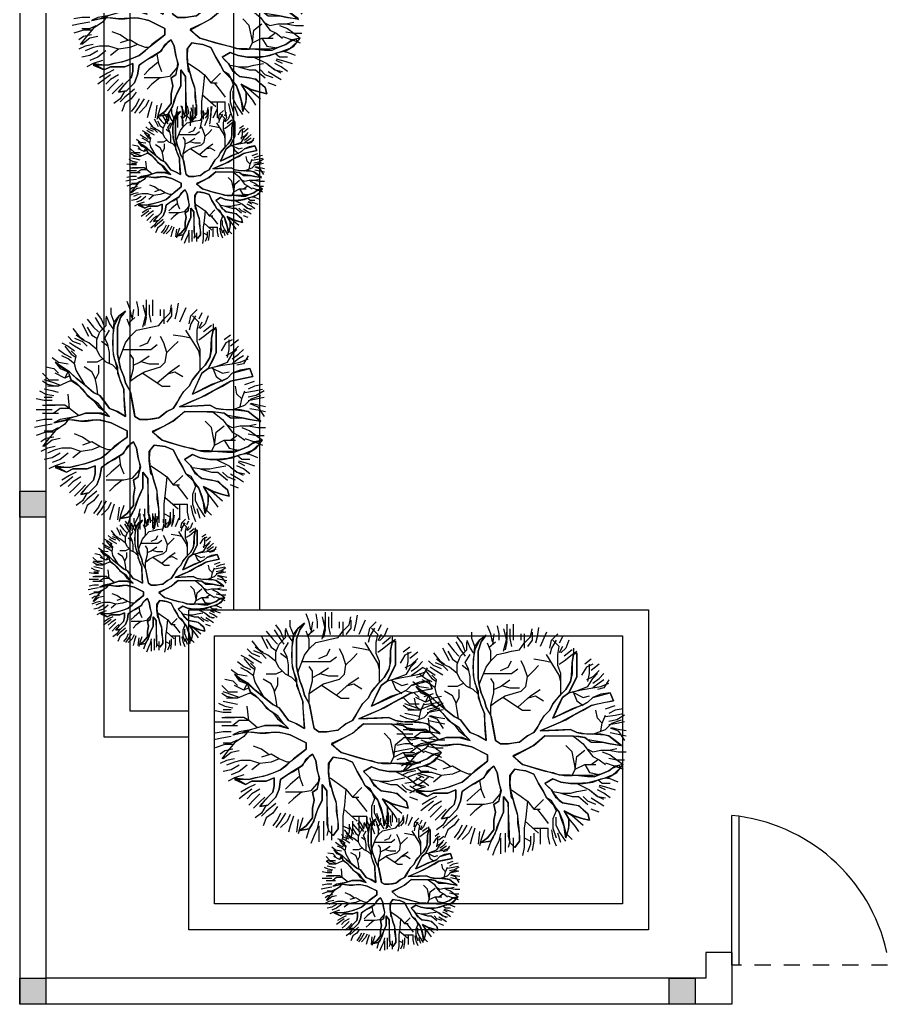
# Model space of a CAD drawing. Header units: inches. Extents: x -1482 to -895, y -39 to 122.
# Drawn here: x -1465.58 to -1458.9, y 51 to 58.58 of the extents above; entities that cross this region are included whole.
import ezdxf

# ---------------------------------------------------------------- set-up
doc = ezdxf.new("R2010")
doc.units = ezdxf.units.IN
doc.header["$MEASUREMENT"] = 0
doc.linetypes.add('DASHED2', pattern=[0.375, 0.25, -0.125])
doc.linetypes.add('SOLID_LINE', pattern=[0])
doc.layers.add('axe', color=150, linetype='Continuous')
doc.layers.add('fur', color=22, linetype='Continuous')

# ---------------------------------------------------------------- blocks, each defined once
blk = doc.blocks.new('*X10')
at = {"color": 0, "linetype": 'SOLID_LINE'}
for p, q in [((-0.105246, 1.993382), (0.090901, 2.242167)), ((0.090901, 2.242167), (0.050018, 2.024422)), ((0.46923, 2.195139), (0.531336, 2.210659)), ((0.531336, 2.055461), (0.46923, 2.195139)), ((0.531336, 2.210659), (0.655547, 2.070981)), ((-0.943671, 2.024422), (-0.788408, 2.086501)), ((-0.850513, 1.682986), (-0.943671, 2.024422)), ((-0.788408, 2.086501), (-0.695249, 1.651947)), ((-0.120773, 1.915783), (-0.105246, 1.993382)), ((0.050018, 2.024422), (0.018965, 1.869224)), ((0.577915, 1.993382), (0.531336, 2.055461)), ((0.640021, 1.838184), (0.577915, 1.993382)), ((0.655547, 2.070981), (0.717653, 1.915783)), ((-0.151825, 1.465709), (-0.136299, 1.745065)), ((-0.136299, 1.745065), (-0.120773, 1.915783)), ((0.018965, 1.869224), (-0.027614, 1.589868)), ((0.68713, 1.724685), (0.640021, 1.838184)), ((0.717653, 1.915783), (0.764232, 1.760585)), ((0.764232, 1.760585), (0.810811, 1.589868)), ((-0.757355, 1.589868), (-0.850513, 1.682986)), ((-0.726302, 1.527788), (-0.757355, 1.589868)), ((-0.695249, 1.651947), (-0.508932, 1.310511)), ((-0.027614, 1.589868), (-0.074193, 1.527789)), ((0.671073, 1.40363), (0.68713, 1.57844)), ((0.68713, 1.57844), (0.68713, 1.724685)), ((0.810811, 1.589868), (0.826338, 1.372591)), ((1.338708, 1.496749), (1.41634, 1.589868)), ((1.41634, 1.589868), (1.540552, 1.620907)), ((1.540552, 1.620907), (1.509499, 1.496749)), ((-1.688938, 1.310511), (-1.719991, 1.372591)), ((-1.719991, 1.372591), (-1.254199, 1.372591)), ((-1.254199, 1.372591), (-1.090309, 1.297199)), ((-0.664196, 1.372591), (-0.726302, 1.527788)), ((-0.446827, 0.906997), (-0.664196, 1.372591)), ((-0.229457, 1.248432), (-0.167352, 1.372591)), ((-0.167352, 1.372591), (-0.151825, 1.465709)), ((-0.08972, 1.41915), (-0.105246, 0.751799)), ((-0.074193, 1.527789), (-0.08972, 1.41915)), ((0.653381, 1.240951), (0.671073, 1.40363)), ((0.826338, 1.372591), (0.826338, 1.248432)), ((1.230024, 1.279472), (1.249611, 1.409696)), ((1.249611, 1.409696), (1.338708, 1.496749)), ((1.509499, 1.496749), (1.452104, 1.319699)), ((-1.533674, 1.279472), (-1.688938, 1.310511)), ((-1.266828, 1.269581), (-1.533674, 1.279472)), ((-1.161041, 1.248432), (-1.266828, 1.269581)), ((-1.005777, 1.155313), (-1.161041, 1.248432)), ((-1.090309, 1.297199), (-0.943671, 1.217393)), ((-0.943672, 1.093234), (-1.005777, 1.155313)), ((-0.943671, 1.217393), (-0.850513, 1.093234)), ((-0.508932, 1.310511), (-0.372516, 1.05648)), ((-0.217174, 1.015138), (-0.229457, 1.248432)), ((0.655547, 1.031155), (0.653381, 1.240951)), ((0.826338, 1.248432), (0.795285, 1.062195)), ((1.198971, 1.093234), (1.230024, 1.279472)), ((1.452104, 1.319699), (1.354235, 1.124274)), ((1.354235, 1.124274), (1.509499, 1.217393)), ((1.509499, 1.217393), (1.643348, 1.217393)), ((1.643348, 1.217393), (1.788974, 1.186353)), ((1.882132, 1.155313), (1.773448, 1.139794)), ((1.788974, 1.186353), (1.882132, 1.155313)), ((-0.803934, 0.969076), (-0.943672, 1.093234)), ((-0.850513, 1.093234), (-0.586564, 0.969076)), ((-0.726302, 0.906997), (-0.803934, 0.969076)), ((-0.586564, 0.969076), (-0.446827, 0.906997)), ((-0.372516, 1.05648), (-0.291417, 0.87119)), ((-0.198405, 0.65868), (-0.217174, 1.015138)), ((0.608383, 0.903463), (0.655547, 1.031155)), ((0.795285, 1.062195), (0.733179, 0.906997)), ((1.028181, 0.922517), (1.152392, 1.031155)), ((1.152392, 1.031155), (1.198971, 1.093234)), ((1.307656, 0.969076), (1.159614, 0.880964)), ((1.385288, 1.031155), (1.307656, 0.969076)), ((1.542101, 1.083457), (1.385288, 1.031155)), ((1.664763, 1.124274), (1.542101, 1.083457)), ((1.773448, 1.139794), (1.664763, 1.124274)), ((-0.602091, 0.844918), (-0.726302, 0.906997)), ((-0.498587, 0.741458), (-0.602091, 0.844918)), ((-0.291417, 0.87119), (-0.198405, 0.65868)), ((0.581691, 0.755292), (0.608383, 0.903463)), ((0.733179, 0.906997), (0.826338, 0.751799)), ((0.826338, 0.751799), (0.888443, 0.813878)), ((0.888443, 0.813878), (0.950549, 0.875957)), ((0.950549, 0.875957), (1.028181, 0.922517)), ((1.105813, 0.782839), (0.981601, 0.720759)), ((1.159614, 0.880964), (1.105813, 0.782839)), ((-0.369195, 0.65868), (-0.498587, 0.741458)), ((-0.294976, 0.616288), (-0.369195, 0.65868)), ((-0.167352, 0.534522), (-0.294976, 0.616288)), ((-0.105246, 0.751799), (-0.012088, 0.64316)), ((-0.012088, 0.64316), (0.084604, 0.527963)), ((0.488504, 0.433195), (0.536823, 0.59419)), ((0.536823, 0.59419), (0.581691, 0.755292)), ((0.826338, 0.627641), (0.640021, 0.534522)), ((0.981601, 0.720759), (0.826338, 0.627641)), ((-0.105246, 0.410364), (-0.167352, 0.534522)), ((-0.043141, 0.332765), (-0.105246, 0.410364)), ((0.084604, 0.527963), (0.170241, 0.36899)), ((0.453704, 0.317245), (0.488504, 0.433195)), ((0.640021, 0.534522), (0.577915, 0.379324)), ((0.018965, 0.255166), (-0.043141, 0.332765)), ((0.034491, 0.146527), (0.018965, 0.255166)), ((0.170241, 0.36899), (0.282144, 0.127239)), ((0.282144, 0.127239), (0.376072, 0.224126)), ((0.376072, 0.224126), (0.453704, 0.317245)), ((0.562389, 0.270686), (0.546862, 0.162047)), ((0.577915, 0.379324), (0.562389, 0.270686)), ((1.261076, 0.162047), (1.409065, 0.211356)), ((1.409065, 0.211356), (1.525025, 0.224126)), ((1.525025, 0.224126), (1.695816, 0.239646)), ((1.695816, 0.239646), (1.866606, 0.255166)), ((1.866606, 0.255166), (1.944238, 0.255166)), ((1.944238, 0.255166), (2.068449, 0.162047)), ((0.050018, 0.037889), (0.034491, 0.146527)), ((0.050018, -0.117309), (0.050018, 0.037889)), ((0.546862, 0.162047), (0.655161, 0.080858)), ((0.655161, 0.080858), (0.810876, 0.068928)), ((0.810876, 0.068928), (0.981601, 0.084448)), ((0.981601, 0.084448), (1.261076, 0.162047)), ((1.198971, 0.037889), (1.07476, -0.05523)), ((1.812092, 0.059742), (1.198971, 0.037889)), ((1.975291, 0.068928), (1.812092, 0.059742)), ((2.068449, 0.162047), (1.975291, 0.068928)), ((-0.012088, -0.210428), (0.050018, -0.117309)), ((0.608968, -0.179388), (0.484757, -0.241468)), ((0.795285, -0.148349), (0.608968, -0.179388)), ((0.968371, -0.097753), (0.795285, -0.148349)), ((1.167918, -0.148349), (0.968371, -0.097753)), ((1.07476, -0.05523), (1.385288, -0.05523)), ((1.230024, -0.241468), (1.167918, -0.148349)), ((1.385288, -0.05523), (1.587131, -0.148349)), ((1.587131, -0.148349), (1.726868, -0.194908)), ((-0.664196, -0.396665), (-0.483118, -0.298709)), ((-0.483118, -0.298709), (-0.311953, -0.266629)), ((-0.311953, -0.266629), (-0.097316, -0.226401)), ((-0.097316, -0.226401), (-0.012088, -0.210428)), ((0.267387, -0.365626), (0.189755, -0.520824)), ((0.391598, -0.365626), (0.267387, -0.365626)), ((0.484757, -0.489784), (0.391598, -0.365626)), ((0.484757, -0.241468), (0.531336, -0.303547)), ((0.531336, -0.303547), (0.640021, -0.396665)), ((1.385288, -0.210428), (1.230024, -0.241468)), ((1.540552, -0.241468), (1.385288, -0.210428)), ((1.726868, -0.241468), (1.540552, -0.241468)), ((1.726868, -0.194908), (1.866606, -0.256987)), ((1.882132, -0.365626), (1.726868, -0.241468)), ((1.866606, -0.256987), (1.944238, -0.303547)), ((1.975291, -0.489784), (1.882132, -0.365626)), ((1.944238, -0.303547), (1.975291, -0.489784)), ((-2.061572, -0.396665), (-1.937361, -0.489784)), ((-1.968414, -0.520824), (-2.061572, -0.396665)), ((-1.844202, -0.613943), (-1.968414, -0.520824)), ((-1.937361, -0.489784), (-1.751044, -0.551863)), ((-1.751044, -0.551863), (-1.223147, -0.551863)), ((-1.223147, -0.551863), (-1.067883, -0.520824)), ((-1.067883, -0.520824), (-0.943671, -0.489784)), ((-0.912619, -0.551863), (-1.052356, -0.582903)), ((-0.943671, -0.489784), (-0.86604, -0.458745)), ((-0.695249, -0.489784), (-0.912619, -0.551863)), ((-0.86604, -0.458745), (-0.788408, -0.427705)), ((-0.788408, -0.427705), (-0.664196, -0.396665)), ((-0.539985, -0.427705), (-0.695249, -0.489784)), ((-0.213931, -0.412185), (-0.539985, -0.427705)), ((-0.012088, -0.396665), (-0.213931, -0.412185)), ((-0.167352, -0.707061), (-0.114013, -0.57377)), ((-0.114013, -0.57377), (-0.012088, -0.396665)), ((0.189755, -0.520824), (0.112123, -0.676022)), ((0.624494, -0.660502), (0.484757, -0.489784)), ((0.640021, -0.396665), (0.723499, -0.45975)), ((0.723499, -0.45975), (0.859774, -0.680787)), ((-1.688938, -0.629462), (-1.844202, -0.613943)), ((-1.440516, -0.644982), (-1.688938, -0.629462)), ((-1.20762, -0.629462), (-1.440516, -0.644982)), ((-1.052356, -0.582903), (-1.20762, -0.629462)), ((-0.291563, -0.80018), (-0.167352, -0.707061)), ((-0.012088, -0.707061), (-0.109208, -0.805459)), ((-0.074193, -0.924338), (-0.012088, -0.707061)), ((0.112123, -0.676022), (0.065544, -0.877779)), ((0.698403, -0.741209), (0.624494, -0.660502)), ((0.795285, -0.862259), (0.698403, -0.741209)), ((0.859774, -0.680787), (0.981601, -0.862259)), ((-0.47788, -1.017457), (-0.415774, -0.893299)), ((-0.415774, -0.893299), (-0.291563, -0.80018)), ((-0.257838, -0.918975), (-0.357332, -1.063726)), ((-0.109208, -0.805459), (-0.257838, -0.918975)), ((-0.074193, -1.172655), (-0.074193, -0.924338)), ((0.065544, -0.877779), (0.065544, -1.048497)), ((0.826337, -0.939858), (0.795285, -0.862259)), ((0.888443, -1.110576), (0.826337, -0.939858)), ((0.981601, -0.862259), (1.167918, -0.893299)), ((1.167918, -0.893299), (1.323182, -0.955378)), ((1.323182, -0.955378), (1.478446, -1.110576)), ((-0.616372, -1.183577), (-0.47788, -1.017457)), ((-0.357332, -1.063726), (-0.47788, -1.188175)), ((0.065544, -1.048497), (0.08107, -1.265774)), ((0.950549, -1.358892), (0.888443, -1.110576)), ((1.105813, -0.986417), (0.950549, -0.986417)), ((0.950549, -0.986417), (1.012654, -1.141615)), ((1.012654, -1.141615), (1.012654, -1.420972)), ((1.230024, -1.017457), (1.105813, -0.986417)), ((1.307656, -1.095056), (1.230024, -1.017457)), ((1.447393, -1.219214), (1.307656, -1.095056)), ((1.478446, -1.110576), (1.509499, -1.265774)), ((-0.757355, -1.358892), (-0.616372, -1.183577)), ((-0.602091, -1.296813), (-0.695249, -1.444251)), ((-0.47788, -1.188175), (-0.602091, -1.296813)), ((-0.043141, -1.265774), (-0.074193, -1.172655)), ((0.003439, -1.420972), (-0.043141, -1.265774)), ((0.08107, -1.265774), (0.058037, -1.426942)), ((1.509499, -1.265774), (1.447393, -1.219214)), ((-0.881566, -1.51409), (-1.005777, -1.715848)), ((-1.005777, -1.715848), (-0.903369, -1.519374)), ((-0.903369, -1.519374), (-0.757355, -1.358892)), ((-0.757355, -1.576169), (-0.881566, -1.51409)), ((-0.695249, -1.444251), (-0.803934, -1.483051)), ((-0.803934, -1.483051), (-0.757355, -1.576169)), ((0.08107, -1.638249), (0.003439, -1.420972)), ((0.058037, -1.426942), (0.065544, -1.56065)), ((0.981601, -1.483051), (0.950549, -1.358892)), ((0.950549, -1.762407), (0.981601, -1.483051)), ((1.012654, -1.420972), (1.07476, -1.54513)), ((0.065544, -1.56065), (0.109079, -1.787361)), ((0.109079, -1.787361), (0.08107, -1.638249)), ((1.07476, -1.54513), (0.950549, -1.762407))]:
    blk.add_line(p, q, dxfattribs=at)
blk = doc.blocks.new('P__TREE_DECID_PLAN4')
at = {"color": 44, "linetype": 'SOLID_LINE'}
for p, q in [((-0.508932, 2.303778), (-0.415774, 2.14858)), ((-0.353668, 2.14858), (-0.384721, 2.303778)), ((-0.198405, 2.334818), (-0.229457, 2.17962)), ((-0.198405, 2.17962), (-0.012088, 2.303778)), ((-0.136299, 2.17962), (-0.105246, 2.334818)), ((0.205282, 2.17962), (0.205282, 2.334818)), ((0.360546, 2.14858), (0.360546, 2.303778)), ((-0.633144, 1.931303), (-0.695249, 2.117541)), ((-0.633144, 2.272738), (-0.602091, 2.117541)), ((-0.602091, 2.117541), (-0.539985, 1.993382)), ((-0.508932, 2.117541), (-0.539985, 2.272738)), ((-0.47788, 1.931303), (-0.508932, 2.117541)), ((-0.353668, 2.055461), (-0.415774, 2.241699)), ((-0.415774, 2.14858), (-0.384721, 1.993382)), ((-0.322616, 1.993382), (-0.353668, 2.14858)), ((-0.229457, 2.17962), (-0.26051, 2.055461)), ((-0.26051, 2.024422), (-0.198405, 2.17962)), ((-0.167352, 2.024422), (-0.136299, 2.17962)), ((-0.012088, 2.117541), (-0.105246, 1.993382)), ((0.08107, 2.241699), (-0.012088, 2.117541)), ((0.050018, 2.024422), (0.08107, 2.241699)), ((0.174229, 1.993382), (0.143176, 2.14858)), ((0.174229, 1.993382), (0.205282, 2.17962)), ((0.267387, 2.024422), (0.360546, 2.14858)), ((0.329493, 1.993382), (0.360546, 2.14858)), ((0.360546, 2.14858), (0.453704, 2.272738)), ((0.422651, 1.931303), (0.484757, 2.117541)), ((0.608968, 2.14858), (0.453704, 2.272738)), ((0.453704, 2.272738), (0.484757, 2.117541)), ((0.484757, 2.117541), (0.546862, 2.272738)), ((0.484757, 2.117541), (0.577915, 1.993382)), ((0.702126, 1.993382), (0.608968, 2.14858)), ((0.795285, 2.17962), (0.733179, 2.024422)), ((0.888443, 1.931303), (0.950549, 2.117541)), ((-0.757355, 1.931303), (-0.788408, 2.086501)), ((-0.726302, 1.776105), (-0.757355, 1.931303)), ((-0.353668, 1.869224), (-0.508932, 1.931303)), ((-0.229457, 1.931303), (-0.353668, 2.055461)), ((-0.136299, 1.682986), (-0.229457, 1.931303)), ((-0.105246, 1.993382), (-0.136299, 1.838184)), ((0.018965, 1.869224), (0.050018, 2.024422)), ((0.174229, 1.838184), (0.174229, 1.993382)), ((0.205282, 1.869224), (0.267387, 2.024422)), ((0.360546, 1.807145), (0.453704, 1.931303)), ((0.577915, 1.993382), (0.640021, 1.838184)), ((0.733179, 1.838184), (0.702126, 1.993382)), ((0.733179, 2.024422), (0.717653, 1.915783)), ((0.826338, 2.024422), (0.826338, 1.869224)), ((0.85739, 1.807145), (0.888443, 1.931303)), ((0.950549, 1.931303), (0.888443, 1.807145)), ((1.105813, 2.024422), (1.012654, 1.900263)), ((1.07476, 1.776105), (1.105813, 1.931303)), ((-0.912619, 1.838184), (-0.850513, 1.682986)), ((-0.695249, 1.651947), (-0.726302, 1.776105)), ((-0.446827, 1.776105), (-0.602091, 1.745066)), ((-0.353668, 1.869224), (-0.446827, 1.776105)), ((-0.198405, 1.838184), (-0.353668, 1.869224)), ((-0.136299, 1.838184), (-0.136299, 1.651947)), ((0.018965, 1.651947), (0.018965, 1.869224)), ((0.205282, 1.682986), (0.174229, 1.838184)), ((0.29844, 1.682986), (0.360546, 1.807145)), ((0.453704, 1.651947), (0.360546, 1.776105)), ((0.453704, 1.527789), (0.453704, 1.745066)), ((0.608968, 1.620907), (0.640021, 1.776105)), ((0.640021, 1.838184), (0.671073, 1.682986)), ((0.795285, 1.682986), (0.733179, 1.838184)), ((0.826338, 1.869224), (0.754576, 1.784714)), ((1.012654, 1.900263), (0.950549, 1.776105)), ((0.950549, 1.620907), (1.07476, 1.776105)), ((1.07476, 1.776105), (0.981601, 1.651947)), ((1.136865, 1.900263), (1.07476, 1.776105)), ((1.105813, 1.651947), (1.198971, 1.807145)), ((1.230024, 1.745066), (1.167918, 1.589868)), ((1.198971, 1.807145), (1.261076, 1.900263)), ((1.385288, 1.807145), (1.323182, 1.651947)), ((-1.59578, 1.651947), (-1.502622, 1.527789)), ((-1.316305, 1.620907), (-1.502622, 1.620907)), ((-1.440516, 1.558828), (-1.285252, 1.465709)), ((-0.850513, 1.496749), (-0.881566, 1.620907)), ((-0.850513, 1.682986), (-0.757355, 1.589868)), ((-0.757355, 1.589868), (-0.695249, 1.465709)), ((-0.602091, 1.496749), (-0.695249, 1.651947)), ((-0.136299, 1.558828), (-0.167352, 1.372591)), ((-0.136299, 1.651947), (-0.136299, 1.558828)), ((-0.074193, 1.527789), (0.018965, 1.651947)), ((0.050018, 1.496749), (0.174229, 1.589868)), ((0.143176, 1.558828), (0.205282, 1.682986)), ((0.174229, 1.589868), (0.29844, 1.682986)), ((0.453704, 1.527789), (0.608968, 1.620907)), ((0.671073, 1.682986), (0.671073, 1.558828)), ((0.671073, 1.558828), (0.671073, 1.40363)), ((0.826338, 1.496749), (0.795285, 1.682986)), ((0.826338, 1.372591), (0.950549, 1.620907)), ((0.981601, 1.372591), (0.950549, 1.558828)), ((1.167918, 1.589868), (1.07476, 1.496749)), ((1.07476, 1.40363), (1.230024, 1.589868)), ((1.41634, 1.589868), (1.261076, 1.40363)), ((1.540552, 1.620907), (1.41634, 1.589868)), ((1.509499, 1.496749), (1.540552, 1.620907)), ((-1.688938, 1.279472), (-1.751044, 1.372591)), ((-1.533674, 1.372591), (-1.719991, 1.372591)), ((-1.409463, 1.372591), (-1.533674, 1.372591)), ((-1.254199, 1.372591), (-1.409463, 1.372591)), ((-0.788408, 1.372591), (-0.695249, 1.496749)), ((-0.695249, 1.465709), (-0.633144, 1.279472)), ((-0.508932, 1.310511), (-0.602091, 1.496749)), ((-0.167352, 1.372591), (-0.229457, 1.248432)), ((-0.105246, 1.310511), (-0.074193, 1.527789)), ((-0.074193, 1.341551), (0.050018, 1.496749)), ((0.29844, 1.372591), (0.174229, 1.527789)), ((0.543739, 1.347796), (0.205282, 1.279472)), ((0.546862, 1.341551), (0.29844, 1.372591)), ((0.546862, 1.341551), (0.453704, 1.527789)), ((0.671073, 1.40363), (0.671073, 1.248432)), ((0.826338, 1.248432), (0.826338, 1.496749)), ((1.012654, 1.248432), (0.981601, 1.372591)), ((1.07476, 1.279472), (1.07476, 1.40363)), ((1.261076, 1.40363), (1.230024, 1.279472)), ((1.447393, 1.279472), (1.509499, 1.496749)), ((1.447393, 1.279472), (1.63371, 1.496749)), ((1.664763, 1.341551), (1.757921, 1.40363)), ((-1.968414, 1.217393), (-1.81315, 1.155313)), ((-1.81315, 1.310511), (-1.688938, 1.310511)), ((-1.81315, 1.155313), (-1.719991, 1.062195)), ((-1.782097, 1.279472), (-1.657886, 1.124274)), ((-1.688938, 1.310511), (-1.533674, 1.279472)), ((-1.564727, 1.124274), (-1.688938, 1.279472)), ((-1.533674, 1.279472), (-1.316305, 1.279472)), ((-0.633144, 1.279472), (-0.446827, 0.906997)), ((-0.415774, 1.155313), (-0.508932, 1.310511)), ((-0.198405, 0.65868), (-0.415774, 1.155313)), ((-0.229457, 1.248432), (-0.198405, 0.65868)), ((-0.105246, 1.279472), (-0.074193, 1.341551)), ((-0.105246, 1.124274), (-0.105246, 1.310511)), ((0.205282, 1.279472), (0.08107, 1.155313)), ((0.671073, 1.279472), (0.546862, 1.341551)), ((0.671073, 1.124274), (0.671073, 1.279472)), ((0.671073, 1.248432), (0.671073, 1.093234)), ((0.795285, 1.062195), (0.826338, 1.248432)), ((1.012654, 1.062195), (1.07476, 1.279472)), ((1.012654, 1.093234), (1.012654, 1.248432)), ((1.230024, 1.279472), (1.198971, 1.093234)), ((1.354235, 1.124274), (1.447393, 1.279472)), ((1.509499, 1.217393), (1.354235, 1.124274)), ((1.509499, 1.217393), (1.664763, 1.341551)), ((1.695816, 1.217393), (1.509499, 1.217393)), ((1.540552, 1.093234), (1.788974, 1.155313)), ((1.664763, 1.124274), (1.882132, 1.155313)), ((1.882132, 1.155313), (1.695816, 1.217393)), ((1.944238, 1.155313), (1.757921, 1.031155)), ((1.788974, 1.155313), (1.913185, 1.279472)), ((-1.968414, 0.875957), (-2.092625, 1.000116)), ((-2.030519, 1.093234), (-1.906308, 1.031155)), ((-1.844202, 1.031155), (-1.968414, 0.906997)), ((-1.968414, 0.969076), (-1.81315, 0.875957)), ((-1.844202, 1.093234), (-1.719991, 1.031155)), ((-1.688938, 1.000116), (-1.844202, 1.031155)), ((-1.285252, 1.031155), (-1.688938, 0.782839)), ((-1.471569, 1.000116), (-1.688938, 1.000116)), ((-1.502622, 1.031155), (-1.564727, 1.124274)), ((-1.316305, 1.062195), (-1.471569, 1.000116)), ((-0.881566, 1.031155), (-0.726302, 0.906997)), ((-0.726302, 1.031155), (-0.850513, 1.093234)), ((-0.446827, 0.906997), (-0.726302, 1.031155)), ((-0.105246, 0.751799), (-0.105246, 1.124274)), ((0.640021, 0.969076), (0.546862, 0.627641)), ((0.671073, 1.093234), (0.640021, 0.969076)), ((0.733179, 0.906997), (0.795285, 1.062195)), ((1.105813, 0.969076), (0.950549, 0.875957)), ((0.981601, 0.906997), (1.012654, 1.093234)), ((1.198971, 1.093234), (1.105813, 0.969076)), ((1.230024, 0.906997), (1.385288, 1.031155)), ((1.2462, 0.919932), (1.354235, 0.969076)), ((1.354235, 0.969076), (1.509499, 0.906997)), ((1.385288, 1.031155), (1.540552, 1.093234)), ((1.63371, 0.969076), (1.478446, 0.969076)), ((1.757921, 1.031155), (1.63371, 0.969076)), ((1.695816, 0.906997), (1.882132, 0.969076)), ((1.975291, 1.062195), (1.788974, 1.000116)), ((1.882132, 0.906997), (2.037396, 0.969076)), ((-2.123677, 0.782839), (-1.844202, 0.65868)), ((-1.81315, 0.844918), (-1.968414, 0.875957)), ((-1.81315, 0.875957), (-1.688938, 0.844918)), ((-1.533674, 0.875957), (-1.564727, 0.720759)), ((-0.726302, 0.906997), (-0.602091, 0.844918)), ((-0.602091, 0.844918), (-0.47788, 0.720759)), ((0.826338, 0.751799), (0.733179, 0.906997)), ((0.950549, 0.875957), (0.826338, 0.751799)), ((0.981601, 0.720759), (1.105813, 0.782839)), ((1.105813, 0.782839), (1.230024, 0.906997)), ((1.478446, 0.720759), (1.602657, 0.813878)), ((1.509499, 0.906997), (1.695816, 0.906997)), ((1.851079, 0.813878), (1.695816, 0.813878)), ((1.726868, 0.875957), (1.882132, 0.906997)), ((2.006343, 0.844918), (1.851079, 0.813878)), ((-2.216836, 0.627641), (-2.030519, 0.596601)), ((-2.030519, 0.596601), (-1.906308, 0.565562)), ((-1.564727, 0.720759), (-1.59578, 0.534522)), ((-1.471569, 0.627641), (-1.378411, 0.534522)), ((-0.881566, 0.565562), (-0.788408, 0.720759)), ((-0.47788, 0.720759), (-0.26051, 0.596601)), ((0.826338, 0.627641), (0.981601, 0.720759)), ((1.323182, 0.596601), (1.478446, 0.720759)), ((1.695816, 0.65868), (2.006343, 0.65868)), ((-2.030519, 0.472443), (-2.185783, 0.503482)), ((-2.123677, 0.503482), (-1.968414, 0.503482)), ((-1.906308, 0.348285), (-2.030519, 0.472443)), ((-1.968414, 0.503482), (-1.844202, 0.410364)), ((-1.254199, 0.410364), (-1.440516, 0.348285)), ((-1.378411, 0.534522), (-1.254199, 0.410364)), ((-2.092625, 0.348285), (-1.968414, 0.348285)), ((-1.968414, 0.286205), (-2.092625, 0.286205)), ((-1.968414, 0.348285), (-1.81315, 0.348285)), ((-1.782097, 0.255166), (-1.906308, 0.348285)), ((-1.751044, 0.099968), (-1.782097, 0.255166)), ((-1.440516, 0.348285), (-1.564727, 0.286205)), ((-1.316305, 0.099968), (-1.409463, 0.224126)), ((-2.278941, 0.131007), (-2.092625, 0.131007)), ((-2.278941, 0.006849), (-2.123677, 0.006849)), ((-2.185783, 0.068928), (-1.999466, 0.068928)), ((-2.185783, -0.05523), (-1.937361, 0.006849)), ((-2.123677, 0.006849), (-1.968414, 0.006849)), ((-1.999466, 0.006849), (-2.123677, 0.006849)), ((-2.092625, 0.131007), (-1.968414, 0.131007)), ((-1.999466, 0.068928), (-1.844202, 0.099968)), ((-1.751044, -0.05523), (-1.999466, 0.006849)), ((-1.937361, 0.006849), (-1.782097, -0.024191)), ((-1.719991, -0.024191), (-1.751044, 0.099968)), ((-1.440516, 0.037889), (-1.564727, 0.099968)), ((-1.378411, -0.117309), (-1.440516, 0.037889)), ((-1.316305, -0.446329), (-1.316305, 0.099968)), ((-2.247889, -0.179388), (-2.092625, -0.148349)), ((-2.092625, -0.148349), (-1.968414, -0.148349)), ((-1.688938, -0.179388), (-1.719991, -0.024191)), ((-1.564727, -0.303547), (-1.688938, -0.179388)), ((-2.092625, -0.303547), (-2.247889, -0.365626)), ((-2.092625, -0.241468), (-1.883018, -0.272507)), ((-1.937361, -0.272507), (-2.092625, -0.303547)), ((-1.828676, -0.334586), (-1.937361, -0.210428)), ((-1.751044, -0.303547), (-1.906308, -0.365626)), ((-1.564727, -0.303547), (-1.751044, -0.303547)), ((-1.440516, -0.396665), (-1.564727, -0.303547)), ((-0.539985, -0.427705), (-0.415774, -0.427705)), ((-0.415774, -0.427705), (-0.012088, -0.396665)), ((-0.105246, -0.551863), (-0.167352, -0.707061)), ((-0.012088, -0.396665), (-0.105246, -0.551863)), ((0.826338, -0.613943), (0.702126, -0.427705)), ((0.764232, -0.520824), (0.950549, -0.489784)), ((0.922235, -0.494501), (1.07476, -0.676022)), ((0.950549, -0.489784), (1.105813, -0.427705)), ((1.230024, -0.427705), (1.230024, -0.644982)), ((1.230024, -0.458745), (1.354235, -0.613943)), ((-0.167352, -0.707061), (-0.415774, -0.893299)), ((-0.105246, -0.80018), (-0.012088, -0.707061)), ((-0.012088, -0.707061), (-0.074193, -0.862259)), ((0.08107, -0.80018), (0.112123, -0.676022)), ((0.577915, -0.613943), (0.671073, -0.707061)), ((0.640021, -0.738101), (0.577915, -0.893299)), ((0.640021, -0.676022), (0.640021, -0.738101)), ((0.671073, -0.707061), (0.795285, -0.862259)), ((0.888443, -0.738101), (0.826338, -0.613943)), ((0.981601, -0.862259), (0.888443, -0.738101)), ((1.07476, -0.676022), (1.167918, -0.76914)), ((1.230024, -0.644982), (1.230024, -0.76914)), ((1.354235, -0.613943), (1.447393, -0.707061)), ((1.664763, -0.676022), (1.788974, -0.738101)), ((-0.434729, -0.931192), (-0.602091, -0.955378)), ((-0.415774, -0.893299), (-0.47788, -1.017457)), ((-0.322616, -1.017457), (-0.198405, -0.924338)), ((-0.198405, -0.924338), (-0.105246, -0.80018)), ((-0.074193, -0.862259), (-0.074193, -0.986417)), ((0.050018, -0.955378), (0.08107, -0.80018)), ((0.08107, -1.141615), (0.050018, -0.955378)), ((0.577915, -0.893299), (0.484757, -1.048497)), ((0.577915, -0.893299), (0.640021, -1.048497)), ((0.795285, -0.862259), (0.85739, -1.017457)), ((1.167918, -0.893299), (0.981601, -0.862259)), ((1.323182, -0.955378), (1.167918, -0.893299)), ((1.478446, -1.110576), (1.323182, -0.955378)), ((1.447393, -0.955378), (1.602657, -1.141615)), ((1.509499, -0.924338), (1.63371, -1.017457)), ((1.63371, -0.76914), (1.788974, -0.862259)), ((1.63371, -0.862259), (1.757921, -0.924338)), ((-0.47788, -1.017457), (-0.633144, -1.203694)), ((-0.539985, -1.234734), (-0.415774, -1.141615)), ((-0.415774, -1.141615), (-0.322616, -1.017457)), ((-0.074193, -0.986417), (-0.074193, -1.172655)), ((0.08107, -1.265774), (0.08107, -1.141615)), ((0.496874, -1.084833), (0.391598, -1.234734)), ((0.484757, -1.048497), (0.546862, -1.234734)), ((0.640021, -1.048497), (0.671073, -1.265774)), ((0.85739, -1.017457), (0.919496, -1.203694)), ((1.012654, -1.141615), (0.950549, -0.986417)), ((0.950549, -0.986417), (1.105813, -0.986417)), ((1.012654, -1.265774), (1.012654, -1.141615)), ((1.105813, -0.986417), (1.230024, -1.017457)), ((1.230024, -1.017457), (1.385288, -1.172655)), ((1.509499, -1.265774), (1.478446, -1.110576)), ((1.478446, -1.141615), (1.63371, -1.234734)), ((1.602657, -1.141615), (1.695816, -1.234734)), ((1.63371, -1.017457), (1.726868, -1.141615)), ((-0.664196, -1.358892), (-0.539985, -1.234734)), ((-0.027491, -1.312702), (-0.167352, -1.483051)), ((-0.074193, -1.172655), (-0.012088, -1.358892)), ((0.050018, -1.483051), (0.08107, -1.265774)), ((0.391598, -1.234734), (0.329493, -1.389932)), ((0.671073, -1.265774), (0.608968, -1.452011)), ((0.671073, -1.265774), (0.795285, -1.420972)), ((0.919496, -1.203694), (0.950549, -1.358892)), ((1.012654, -1.420972), (1.012654, -1.265774)), ((1.167918, -1.265774), (1.261076, -1.420972)), ((1.261076, -1.265774), (1.385288, -1.389932)), ((1.323182, -1.172655), (1.41634, -1.265774)), ((1.385288, -1.172655), (1.509499, -1.265774)), ((1.41634, -1.265774), (1.540552, -1.389932)), ((1.63371, -1.234734), (1.726868, -1.358892)), ((-0.167352, -1.483051), (-0.446827, -1.51409)), ((-0.167352, -1.483051), (-0.229457, -1.576169)), ((-0.167352, -1.483051), (-0.167352, -1.669288)), ((-0.012088, -1.358892), (0.018965, -1.483051)), ((0.018965, -1.483051), (0.050018, -1.669288)), ((0.018965, -1.483051), (0.143176, -1.576169)), ((0.08107, -1.638249), (0.050018, -1.483051)), ((0.608968, -1.452011), (0.608968, -1.638249)), ((0.702126, -1.51409), (0.826338, -1.669288)), ((0.950549, -1.358892), (0.981601, -1.483051)), ((0.981601, -1.483051), (0.981601, -1.638249)), ((1.07476, -1.54513), (1.012654, -1.420972)), ((1.07476, -1.358892), (1.136865, -1.483051)), ((1.136865, -1.483051), (1.230024, -1.638249)), ((1.167918, -1.420972), (1.261076, -1.54513)), ((1.261076, -1.420972), (1.354235, -1.51409)), ((1.385288, -1.389932), (1.478446, -1.483051)), ((-0.616046, -1.673123), (-0.664196, -1.793446)), ((-0.602091, -1.700328), (-0.602091, -1.917605)), ((-0.47788, -1.700328), (-0.508932, -1.824486)), ((-0.229457, -1.576169), (-0.229457, -1.793446)), ((-0.167352, -1.669288), (-0.074193, -1.793446)), ((-0.074193, -1.886565), (-0.074193, -1.700328)), ((0.050018, -1.669288), (0.112123, -1.793446)), ((0.112123, -1.793446), (0.08107, -1.638249)), ((0.143176, -1.576169), (0.267387, -1.762407)), ((0.267387, -1.824486), (0.205282, -1.700328)), ((0.422651, -1.669288), (0.453704, -1.824486)), ((0.608968, -1.638249), (0.640021, -1.762407)), ((0.702126, -1.669288), (0.795285, -1.824486)), ((0.826338, -1.669288), (0.888443, -1.824486)), ((0.888443, -1.576169), (0.950549, -1.762407)), ((0.981601, -1.762407), (1.07476, -1.54513)), ((0.981601, -1.638249), (0.981601, -1.762407)), ((1.261076, -1.54513), (1.354235, -1.669288)), ((-0.602091, -1.762407), (-0.633144, -1.917605)), ((-0.508932, -1.824486), (-0.539985, -1.979684)), ((-0.446827, -1.948644), (-0.415774, -1.793446)), ((-0.384721, -1.979684), (-0.384721, -1.824486)), ((-0.322616, -1.824486), (-0.322616, -1.979684)), ((-0.229457, -1.917605), (-0.229457, -1.762407)), ((-0.229457, -1.793446), (-0.229457, -1.948644)), ((-0.136299, -1.824486), (-0.136299, -1.979684)), ((-0.074193, -2.010723), (-0.074193, -1.886565)), ((0.050018, -1.824486), (0.050018, -1.979684)), ((0.143176, -1.824486), (0.174229, -2.010723)), ((0.267387, -1.762407), (0.453704, -1.917605)), ((0.267387, -1.979684), (0.267387, -1.824486)), ((0.29844, -1.793446), (0.29844, -1.948644)), ((0.391598, -1.793446), (0.422651, -1.948644)), ((0.453704, -1.824486), (0.577915, -1.979684)), ((0.577915, -1.762407), (0.608968, -1.917605)), ((0.640021, -1.762407), (0.702126, -1.917605)), ((0.795285, -1.824486), (0.826338, -1.979684)), ((0.950549, -1.762407), (1.012654, -1.886565)), ((-0.508932, -2.072803), (-0.446827, -1.948644)), ((-0.322616, -1.979684), (-0.353668, -2.134882)), ((-0.229457, -2.010723), (-0.229457, -1.917605)), ((-0.136299, -1.979684), (-0.136299, -2.134882)), ((0.050018, -1.979684), (0.08107, -2.134882)), ((0.174229, -2.010723), (0.205282, -2.165921)), ((0.29844, -1.948644), (0.360546, -2.134882)), ((0.422651, -1.948644), (0.484757, -2.041763)), ((0.453704, -1.917605), (0.577915, -2.010723)), ((0.608968, -1.917605), (0.671073, -2.041763))]:
    blk.add_line(p, q, dxfattribs=at)
at = {"color": 66, "linetype": 'SOLID_LINE'}
for p, q in [((-1.192094, 1.993382), (-1.03683, 1.900263)), ((-1.067883, 1.838184), (-1.129988, 1.993382)), ((-0.788408, 2.086501), (-0.943671, 2.024422)), ((-0.943671, 2.024422), (-0.912619, 1.838184)), ((-1.502622, 1.807145), (-1.378411, 1.651947)), ((-1.378411, 1.807145), (-1.254199, 1.682986)), ((-1.223147, 1.807145), (-1.316305, 1.900263)), ((-1.223147, 1.682986), (-1.316305, 1.776105)), ((-1.129988, 1.682986), (-1.223147, 1.807145)), ((-1.192094, 1.900263), (-1.129988, 1.807145)), ((-1.129988, 1.807145), (-1.03683, 1.682986)), ((-1.03683, 1.682986), (-1.067883, 1.838184)), ((-1.03683, 1.900263), (-1.005777, 1.776105)), ((-1.502622, 1.682986), (-1.440516, 1.558828)), ((-1.161041, 1.589868), (-1.316305, 1.620907)), ((-1.254199, 1.682986), (-1.192094, 1.558828)), ((-1.067883, 1.589868), (-1.223147, 1.682986)), ((-0.976853, 1.352192), (-1.067883, 1.589868)), ((-1.005777, 1.496749), (-1.03683, 1.682986)), ((-1.129988, 1.310511), (-1.254199, 1.372591)), ((-0.974724, 1.341551), (-1.005777, 1.496749)), ((-0.96406, 1.298911), (-0.788408, 1.372591)), ((-0.959198, 1.279472), (-0.850513, 1.496749)), ((-1.316305, 1.279472), (-1.161041, 1.248432)), ((-1.161041, 1.248432), (-1.005777, 1.155313)), ((-0.943671, 1.217393), (-1.129988, 1.310511)), ((-1.005777, 1.155313), (-0.881566, 1.031155)), ((-0.943671, 1.217393), (-0.974724, 1.341551)), ((-0.850513, 1.093234), (-0.943671, 1.217393)), ((-1.192094, 1.062195), (-1.316305, 1.062195)), ((-1.161041, 1.062195), (-1.285252, 1.031155)), ((-0.912619, 1.062195), (-1.192094, 1.062195)), ((1.695816, 0.522135), (1.695816, 0.813878)), ((-0.881566, 0.472443), (-1.005777, 0.65868)), ((-0.26051, 0.596601), (-0.167352, 0.534522)), ((0.08107, 0.534522), (-0.105246, 0.751799)), ((0.546862, 0.627641), (0.453704, 0.317245)), ((0.640021, 0.534522), (0.826338, 0.627641)), ((1.323182, 0.534522), (1.136865, 0.720759)), ((1.323182, 0.534522), (1.323182, 0.65868)), ((1.559498, 0.36775), (1.788974, 0.627641)), ((-1.067883, 0.379324), (-1.254199, 0.410364)), ((-0.842662, 0.428001), (-0.881566, 0.565562)), ((-0.664196, 0.224126), (-0.881566, 0.472443)), ((-0.602091, 0.317245), (-0.602091, 0.472443)), ((-0.167352, 0.534522), (-0.105246, 0.410364)), ((-0.105246, 0.410364), (0.018965, 0.255166)), ((0.29844, 0.131007), (0.08107, 0.534522)), ((0.577915, 0.379324), (0.640021, 0.534522)), ((1.07476, 0.286205), (1.167918, 0.410364)), ((1.167918, 0.410364), (1.323182, 0.534522)), ((1.167918, 0.410364), (1.478446, 0.379324)), ((1.788974, 0.534522), (1.944238, 0.534522)), ((1.851079, 0.472443), (2.006343, 0.472443)), ((1.882132, 0.348285), (1.944238, 0.472443)), ((1.944238, 0.534522), (2.130555, 0.503482)), ((2.006343, 0.472443), (2.161607, 0.410364)), ((-0.974724, 0.286205), (-1.067883, 0.379324)), ((-1.03683, 0.068928), (-1.03683, 0.255166)), ((-0.881566, -0.024191), (-0.974724, 0.286205)), ((-0.850513, -0.05523), (-0.664196, 0.224126)), ((-0.664196, 0.224126), (-0.602091, 0.317245)), ((0.018965, 0.255166), (0.050018, 0.037889)), ((0.453704, 0.317245), (0.29844, 0.131007)), ((0.546862, 0.162047), (0.577915, 0.379324)), ((0.950549, 0.099968), (1.07476, 0.286205)), ((1.447393, 0.224126), (1.261076, 0.162047)), ((1.602657, 0.224126), (1.447393, 0.224126)), ((1.478446, 0.379324), (1.695816, 0.348285)), ((1.788974, 0.255166), (1.602657, 0.224126)), ((1.695816, 0.348285), (1.882132, 0.348285)), ((1.757921, 0.348285), (1.913185, 0.348285)), ((1.944238, 0.255166), (1.788974, 0.255166)), ((1.913185, 0.348285), (2.068449, 0.348285)), ((2.068449, 0.162047), (1.944238, 0.255166)), ((2.068449, 0.348285), (2.223713, 0.317245)), ((-1.067883, -0.117309), (-1.192094, 0.068928)), ((-1.081568, -0.09679), (-1.03683, 0.068928)), ((0.050018, 0.037889), (0.050018, -0.117309)), ((0.671073, 0.068928), (0.546862, 0.162047)), ((0.85739, 0.068928), (0.671073, 0.068928)), ((1.105813, 0.099968), (0.85739, 0.068928)), ((1.07476, -0.05523), (1.198971, 0.037889)), ((1.136865, 0.131007), (1.105813, 0.099968)), ((1.261076, 0.162047), (1.136865, 0.131007)), ((1.198971, 0.037889), (1.385288, 0.037889)), ((1.385288, 0.037889), (1.509499, 0.037889)), ((1.509499, 0.037889), (1.695816, 0.037889)), ((1.695816, 0.037889), (1.851079, 0.037889)), ((1.851079, 0.037889), (1.975291, 0.068928)), ((1.882132, 0.131007), (2.006343, 0.131007)), ((1.944238, 0.068928), (2.068449, 0.037889)), ((1.975291, 0.068928), (2.068449, 0.162047)), ((2.006343, 0.131007), (2.161607, 0.131007)), ((-1.005777, -0.241468), (-1.067883, -0.117309)), ((-0.788408, -0.179388), (-0.881566, -0.024191)), ((-0.695249, -0.303547), (-0.788408, -0.179388)), ((0.050018, -0.117309), (-0.012088, -0.210428)), ((0.484757, -0.241468), (0.608968, -0.179388)), ((0.608968, -0.179388), (0.795285, -0.148349)), ((0.795285, -0.148349), (0.950549, -0.117309)), ((0.950549, -0.117309), (1.167918, -0.148349)), ((1.034372, -0.129279), (1.198971, -0.272507)), ((1.230024, -0.05523), (1.07476, -0.05523)), ((1.167918, -0.148349), (1.230024, -0.241468)), ((1.385288, -0.05523), (1.230024, -0.05523)), ((1.509499, -0.117309), (1.385288, -0.05523)), ((1.664763, -0.179388), (1.509499, -0.117309)), ((1.788974, -0.210428), (1.664763, -0.179388)), ((1.788974, -0.024191), (1.975291, -0.024191)), ((1.788974, -0.117309), (1.944238, -0.148349)), ((1.882132, -0.117309), (2.006343, -0.117309)), ((1.944238, -0.148349), (2.068449, -0.210428)), ((1.975291, -0.024191), (2.161607, -0.024191)), ((2.006343, -0.117309), (2.19266, -0.117309)), ((-1.129988, -0.241468), (-1.223147, -0.303547)), ((-0.943671, -0.241468), (-1.129988, -0.241468)), ((-0.695249, -0.303547), (-0.943671, -0.241468)), ((-0.508932, -0.303547), (-0.695249, -0.303547)), ((-0.508932, -0.303547), (-0.664196, -0.396665)), ((-0.012088, -0.210428), (-0.508932, -0.303547)), ((0.112123, -0.676022), (0.267387, -0.365626)), ((0.267387, -0.365626), (0.391598, -0.365626)), ((0.391598, -0.365626), (0.577915, -0.613943)), ((0.577915, -0.365626), (0.484757, -0.241468)), ((0.702126, -0.427705), (0.577915, -0.365626)), ((1.198971, -0.272507), (1.230024, -0.427705)), ((1.230024, -0.241468), (1.385288, -0.210428)), ((1.385288, -0.210428), (1.540552, -0.241468)), ((1.540552, -0.241468), (1.726868, -0.241468)), ((1.726868, -0.241468), (1.882132, -0.365626)), ((1.944238, -0.303547), (1.788974, -0.210428)), ((1.882132, -0.365626), (1.975291, -0.489784)), ((1.975291, -0.489784), (1.944238, -0.303547)), ((1.944238, -0.303547), (2.130555, -0.365626)), ((2.068449, -0.210428), (2.223713, -0.272507)), ((-1.937361, -0.489784), (-2.061572, -0.396665)), ((-2.061572, -0.396665), (-1.968414, -0.520824)), ((-1.968414, -0.520824), (-1.782097, -0.613943)), ((-1.751044, -0.551863), (-1.937361, -0.489784)), ((-1.533674, -0.551863), (-1.751044, -0.551863)), ((-1.378411, -0.551863), (-1.533674, -0.551863)), ((-1.102392, -0.527723), (-1.440516, -0.396665)), ((-1.223147, -0.551863), (-1.378411, -0.551863)), ((-1.067883, -0.520824), (-1.223147, -0.551863)), ((-1.129988, -0.613943), (-0.974724, -0.551863)), ((-0.943671, -0.489784), (-1.067883, -0.520824)), ((-0.912619, -0.551863), (-1.005777, -0.644982)), ((-0.974724, -0.551863), (-0.850513, -0.551863)), ((-0.788408, -0.427705), (-0.943671, -0.489784)), ((-0.850513, -0.551863), (-0.695249, -0.489784)), ((-0.664196, -0.396665), (-0.788408, -0.427705)), ((-0.695249, -0.489784), (-0.539985, -0.427705)), ((1.726868, -0.427705), (1.913185, -0.489784)), ((1.757921, -0.520824), (2.006343, -0.551863)), ((1.913185, -0.489784), (2.037396, -0.520824)), ((-1.999466, -0.676022), (-2.123677, -0.676022)), ((-1.844202, -0.613943), (-1.999466, -0.676022)), ((-1.968414, -0.76914), (-1.81315, -0.707061)), ((-1.81315, -0.707061), (-1.719991, -0.644982)), ((-1.782097, -0.613943), (-1.59578, -0.644982)), ((-1.533674, -0.80018), (-1.688938, -0.707061)), ((-1.59578, -0.644982), (-1.440516, -0.644982)), ((-1.409463, -0.738101), (-1.533674, -0.80018)), ((-1.378411, -0.738101), (-1.471569, -0.862259)), ((-1.440516, -0.644982), (-1.285252, -0.644982)), ((-1.254199, -0.707061), (-1.409463, -0.738101)), ((-1.285252, -0.644982), (-1.129988, -0.613943)), ((-1.03683, -0.707061), (-1.254199, -0.707061)), ((-1.005777, -0.644982), (-1.067883, -0.76914)), ((1.695816, -0.613943), (1.882132, -0.676022)), ((1.788974, -0.738101), (1.913185, -0.862259)), ((1.882132, -0.676022), (2.006343, -0.707061)), ((-1.906308, -0.862259), (-2.030519, -0.955378)), ((-1.782097, -0.76914), (-1.937361, -0.76914)), ((-1.937361, -0.986417), (-1.782097, -0.893299)), ((-1.751044, -0.80018), (-1.906308, -0.862259)), ((-1.657886, -0.893299), (-1.782097, -0.76914)), ((-1.782097, -0.893299), (-1.657886, -0.80018)), ((-1.751044, -1.017457), (-1.657886, -0.924338)), ((-1.502622, -0.955378), (-1.657886, -0.893299)), ((-1.59578, -1.048497), (-1.533674, -0.955378)), ((-1.316305, -0.955378), (-1.502622, -0.955378)), ((-1.316305, -0.955378), (-1.440516, -1.110576)), ((-1.192094, -0.893299), (-1.316305, -0.955378)), ((-1.067883, -0.76914), (-1.192094, -0.893299)), ((-1.129988, -0.83122), (-1.067883, -0.955378)), ((-1.067883, -0.955378), (-1.067883, -1.141615)), ((-1.005777, -0.924338), (-0.850513, -0.924338)), ((-0.850513, -0.924338), (-0.726302, -0.986417)), ((-0.602091, -0.955378), (-0.757355, -0.986417)), ((1.757921, -0.924338), (1.882132, -1.017457)), ((1.788974, -0.862259), (1.913185, -0.955378)), ((-1.906308, -1.141615), (-1.751044, -1.017457)), ((-1.751044, -1.141615), (-1.59578, -1.048497)), ((-1.564727, -1.110576), (-1.688938, -1.172655)), ((-1.440516, -1.110576), (-1.502622, -1.234734)), ((-1.471569, -1.234734), (-1.378411, -1.141615)), ((-0.881566, -1.048497), (-0.974724, -1.203694)), ((-0.757355, -0.986417), (-0.881566, -1.048497)), ((1.726868, -1.141615), (1.882132, -1.203694)), ((-1.688938, -1.172655), (-1.81315, -1.234734)), ((-1.719991, -1.420972), (-1.564727, -1.296813)), ((-1.502622, -1.234734), (-1.59578, -1.358892)), ((-1.564727, -1.296813), (-1.502622, -1.203694)), ((-1.533674, -1.389932), (-1.471569, -1.234734)), ((-1.409463, -1.265774), (-1.471569, -1.420972)), ((-1.285252, -1.234734), (-1.378411, -1.389932)), ((-0.616372, -1.183577), (-0.912619, -1.358892)), ((-0.633144, -1.203694), (-0.757355, -1.358892)), ((-1.471569, -1.420972), (-1.564727, -1.51409)), ((-1.378411, -1.389932), (-1.440516, -1.483051)), ((-1.440516, -1.638249), (-1.378411, -1.51409)), ((-1.378411, -1.51409), (-1.285252, -1.389932)), ((-1.378411, -1.576169), (-1.223147, -1.452011)), ((-1.192094, -1.358892), (-1.285252, -1.452011)), ((-1.223147, -1.452011), (-1.161041, -1.358892)), ((-1.223147, -1.576169), (-1.161041, -1.452011)), ((-1.03683, -1.389932), (-1.192094, -1.358892)), ((-1.129988, -1.51409), (-1.192094, -1.638249)), ((-1.03683, -1.389932), (-1.129988, -1.51409)), ((-1.067883, -1.700328), (-1.03683, -1.51409)), ((-0.912619, -1.358892), (-1.03683, -1.389932)), ((-0.881566, -1.483051), (-0.974724, -1.638249)), ((-0.943671, -1.669288), (-0.881566, -1.51409)), ((-0.757355, -1.358892), (-0.881566, -1.483051)), ((-0.881566, -1.51409), (-0.726302, -1.452011)), ((-0.726302, -1.452011), (-0.664196, -1.358892)), ((-0.695249, -1.405452), (-0.695249, -1.483051)), ((-0.695249, -1.483051), (-0.602091, -1.700328)), ((-1.316305, -1.700328), (-1.223147, -1.576169)), ((-1.161041, -1.824486), (-1.067883, -1.700328)), ((-0.974724, -1.638249), (-1.067883, -1.762407)), ((-1.067883, -1.762407), (-0.943671, -1.669288)), ((-0.943671, -1.793446), (-0.850513, -1.700328)), ((-0.757355, -1.576169), (-0.850513, -1.762407)), ((-0.726302, -1.886565), (-0.726302, -1.700328)), ((-0.974724, -1.948644), (-0.943671, -1.793446)), ((-0.850513, -2.010723), (-0.726302, -1.886565)), ((-0.664196, -1.793446), (-0.726302, -1.979684)), ((-0.633144, -1.917605), (-0.695249, -2.010723))]:
    blk.add_line(p, q, dxfattribs=at)
at = {"color": 66}
blk.add_blockref('*X10', (0, 0), dxfattribs=at)
blk = doc.blocks.new('A$C2CD672AE')
blk.add_hatch(color=0).paths.add_polyline_path([(0.2, 0.2), (0, 0.2), (0, 0), (0.2, 0)])
at = {"color": 0}
blk.add_lwpolyline([(0, 0.2), (0.2, 0.2), (0.2, 0), (0, 0)], close=True, dxfattribs=at)

msp = doc.modelspace()

# ---------------------------------------------------------------- linework, layer by layer
at = {"color": 252, "ltscale": 0.3}
for p, q in [((-1465.5836, 62.9979), (-1465.5836, 50.9979)), ((-1465.3836, 62.9979), (-1465.3836, 51.1979)), ((-1460.3016, 51.1979), (-1465.3836, 51.1979)), ((-1460.1016, 50.9979), (-1465.5836, 50.9979))]:
    msp.add_line(p, q, dxfattribs=at)
at = {"color": 8}
for p, q in [((-1460.1016, 51.3979), (-1460.3016, 51.3979)), ((-1460.3016, 51.3979), (-1460.3016, 51.1979)), ((-1460.1016, 51.3979), (-1460.1016, 51.1979)), ((-1460.1016, 51.3979), (-1460.1016, 50.9979))]:
    msp.add_line(p, q, dxfattribs=at)
at = {"color": 252, "ltscale": 0.3}
for points in [[(-1464.2827, 53.0543), (-1464.9341, 53.0543), (-1464.9341, 59.4116), (-1463.7379, 59.4116), (-1463.7379, 54.0348)], [(-1464.2827, 53.2543), (-1464.7341, 53.2543), (-1464.7341, 59.2116), (-1463.9379, 59.2116), (-1463.9379, 54.0348)]]:
    msp.add_lwpolyline(points, dxfattribs=at)
for points in [[(-1464.2827, 54.0348), (-1460.7419, 54.0348), (-1460.7419, 51.5706), (-1464.2827, 51.5706)], [(-1464.0827, 53.8348), (-1460.9419, 53.8348), (-1460.9419, 51.7706), (-1464.0827, 51.7706)]]:
    msp.add_lwpolyline(points, close=True, dxfattribs=at)
at = {"layer": 'axe', "color": 5}
for p, q in [((-1460.1016, 51.2979), (-1460.1016, 52.4513)), ((-1460.0437, 51.2979), (-1460.0437, 52.4445))]:
    msp.add_line(p, q, dxfattribs=at)
msp.add_arc((-1460.2305, 51.1006), 1.3568, 12.65818, 84.5502, dxfattribs=at)
at = {"layer": 'fur', "color": 136, "linetype": 'DASHED2', "ltscale": 0.5}
msp.add_line((-1458.9016, 51.2979), (-1460.1016, 51.2979), dxfattribs=at)

# ---------------------------------------------------------------- block references
at = {"color": 0, "rotation": 90}
for p in [(-1465.3836, 54.7479), (-1465.3836, 50.9979), (-1460.3836, 50.9979)]:
    msp.add_blockref('A$C2CD672AE', p, dxfattribs=at)
at = {"layer": 'fur', "rotation": 270}
for p, xscale, yscale, zscale in [((-1464.3224, 58.614), 0.395207885263261, 0.395207885263261, 0.395207885263261), ((-1464.2526, 57.3815), 0.2371247311579623, 0.2371247311579623, 0.2371247311579623), ((-1464.6128, 55.5186), 0.395207885263261, 0.395207885263261, 0.395207885263261), ((-1464.5431, 54.2361), 0.2371247311579623, 0.2371247311579623, 0.2371247311579623), ((-1463.2339, 53.1157), 0.395207885263261, 0.395207885263261, 0.395207885263261), ((-1461.8368, 53.0231), 0.395207885263261, 0.395207885263261, 0.395207885263261), ((-1462.7481, 51.9336), 0.2371247311579623, 0.2371247311579623, 0.2371247311579623)]:
    msp.add_blockref('P__TREE_DECID_PLAN4', p, dxfattribs=dict(at, xscale=xscale, yscale=yscale, zscale=zscale))

doc.saveas('drawing.dxf')
